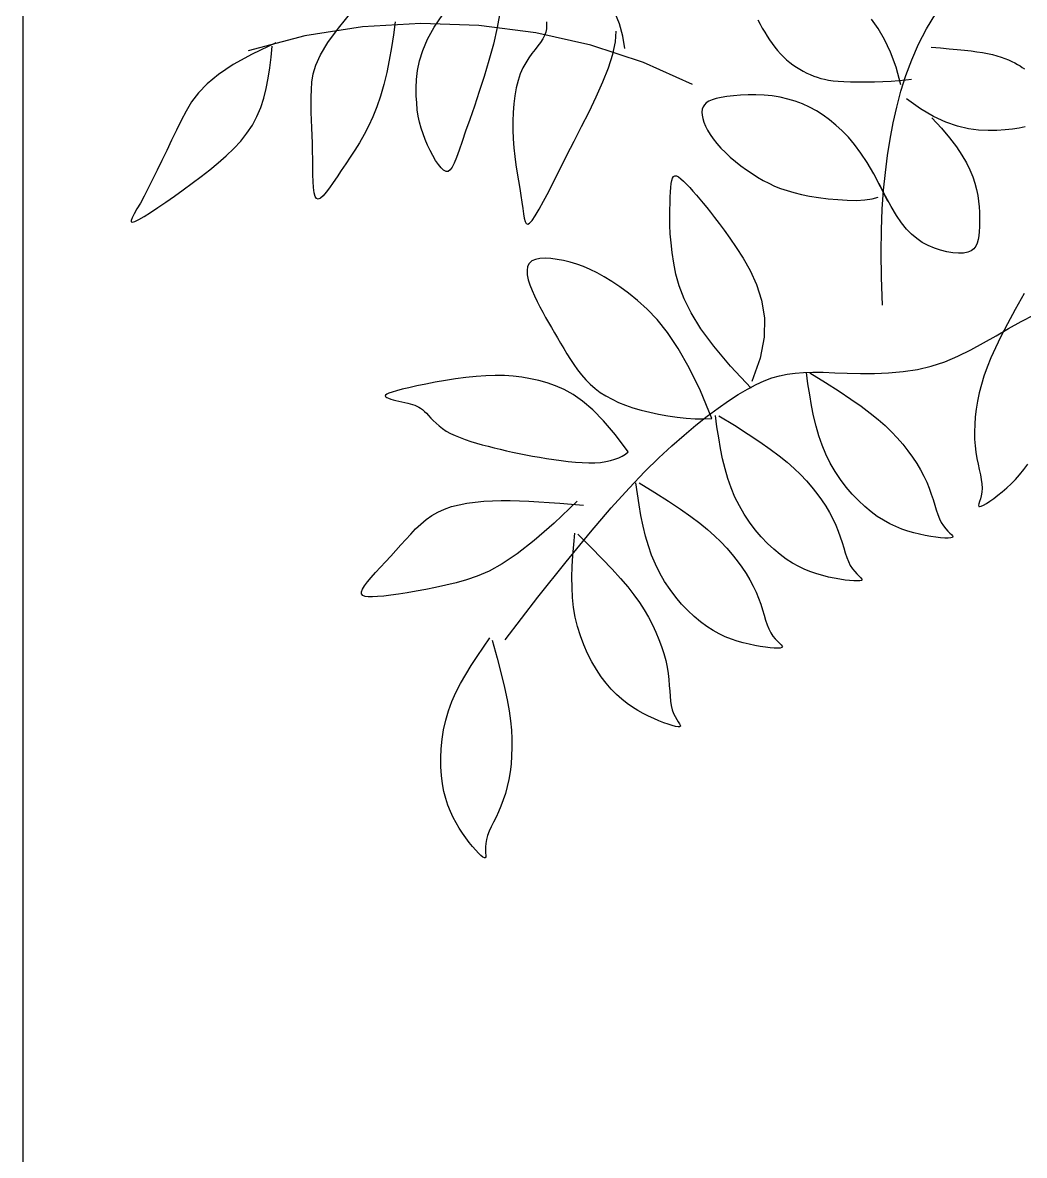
# Model space of a CAD drawing. Header units: millimetres. Extents: x -4017 to 59953, y -688 to 66564.
# Drawn here: x 20509 to 21799, y 23338 to 24797 of the extents above; entities that cross this region are included whole.
import ezdxf

# ---------------------------------------------------------------- set-up
doc = ezdxf.new("R2010")
doc.units = ezdxf.units.MM
doc.layers.add('www.cad-blocks.net', color=7, linetype='Continuous')

# ---------------------------------------------------------------- blocks, each defined once
blk = doc.blocks.new('A$C516926BB')
blk.add_line((22.968, 38.5194), (22.968, 0))
blk = doc.blocks.new('A$C386B76FF')
for p, q in [((0.267, 1.0694), (0.2852, 1.0916)), ((0.3904, 1.0706), (0.4017, 1.0871)), ((0.4756, 1.091), (0.4716, 1.07)), ((0.6291, 1.0747), (0.6232, 1.0896)), ((0.9624, 1.0688), (0.9538, 1.0807)), ((1.0246, 1.0685), (1.0366, 1.0883)), ((0.2982, 1.0712), (0.2238, 1.0595)), ((0.2536, 1.0508), (0.267, 1.0694)), ((0.3733, 1.0755), (0.2982, 1.0712)), ((0.34, 1.0773), (0.338, 1.0608)), ((0.4481, 1.0728), (0.3733, 1.0755)), ((0.3819, 1.0551), (0.3904, 1.0706)), ((0.5214, 1.0632), (0.4481, 1.0728)), ((0.4716, 1.07), (0.4667, 1.0488)), ((0.535, 1.0686), (0.5341, 1.0642)), ((0.5349, 1.0776), (0.5353, 1.0731)), ((0.5353, 1.0731), (0.535, 1.0686)), ((0.6241, 1.0516), (0.625, 1.0656)), ((0.6334, 1.0592), (0.6291, 1.0747)), ((0.8075, 1.0799), (0.8102, 1.0746)), ((0.8102, 1.0746), (0.8131, 1.0693)), ((0.8131, 1.0693), (0.8162, 1.0641)), ((0.9706, 1.0549), (0.9624, 1.0688)), ((1.0143, 1.0486), (1.0246, 1.0685)), ((0.2238, 1.0595), (0.1509, 1.0402)), ((0.338, 1.0608), (0.3355, 1.0443)), ((0.3758, 1.0407), (0.3819, 1.0551)), ((0.5924, 1.0472), (0.5214, 1.0632)), ((0.5275, 1.051), (0.5241, 1.0465)), ((0.5304, 1.0555), (0.5275, 1.051)), ((0.5325, 1.0598), (0.5304, 1.0555)), ((0.5341, 1.0642), (0.5325, 1.0598)), ((0.6207, 1.0357), (0.6241, 1.0516)), ((0.6361, 1.043), (0.6334, 1.0592)), ((0.8162, 1.0641), (0.8193, 1.0591)), ((0.8193, 1.0591), (0.8225, 1.0541)), ((0.8225, 1.0541), (0.8259, 1.0494)), ((0.9782, 1.0385), (0.9706, 1.0549)), ((0.1863, 1.0502), (0.156, 1.0357)), ((0.1804, 1.032), (0.1817, 1.0463)), ((0.2442, 1.0351), (0.2536, 1.0508)), ((0.3355, 1.0443), (0.3326, 1.028)), ((0.3717, 1.0272), (0.3758, 1.0407)), ((0.4667, 1.0488), (0.461, 1.0278)), ((0.5164, 1.0366), (0.5124, 1.031)), ((0.5204, 1.0417), (0.5164, 1.0366)), ((0.5241, 1.0465), (0.5204, 1.0417)), ((0.66, 1.025), (0.5924, 1.0472)), ((0.8259, 1.0494), (0.8293, 1.0448)), ((0.8293, 1.0448), (0.8328, 1.0404)), ((0.8328, 1.0404), (0.8365, 1.0363)), ((0.9853, 1.0191), (0.9782, 1.0385)), ((1.0055, 1.0286), (1.0143, 1.0486)), ((1.0304, 1.0448), (1.0427, 1.0438)), ((1.0427, 1.0438), (1.0539, 1.0428)), ((1.0539, 1.0428), (1.0641, 1.0419)), ((1.0641, 1.0419), (1.0734, 1.041)), ((1.0734, 1.041), (1.0819, 1.04)), ((1.0819, 1.04), (1.0896, 1.039)), ((1.0896, 1.039), (1.0967, 1.0379)), ((1.0967, 1.0379), (1.1033, 1.0366)), ((1.1033, 1.0366), (1.1095, 1.0352)), ((0.1317, 1.0223), (0.1127, 1.0097)), ((0.156, 1.0357), (0.1317, 1.0223)), ((0.1788, 1.0181), (0.1804, 1.032)), ((0.2346, 1.0103), (0.2382, 1.0218)), ((0.2382, 1.0218), (0.2442, 1.0351)), ((0.3326, 1.028), (0.3293, 1.012)), ((0.3691, 1.0147), (0.3717, 1.0272)), ((0.461, 1.0278), (0.4549, 1.0072)), ((0.5084, 1.0248), (0.5047, 1.018)), ((0.5124, 1.031), (0.5084, 1.0248)), ((0.6151, 1.0184), (0.6207, 1.0357)), ((0.7232, 0.9968), (0.66, 1.025)), ((0.8365, 1.0363), (0.8403, 1.0323)), ((0.8403, 1.0323), (0.8443, 1.0286)), ((0.8443, 1.0286), (0.8484, 1.0251)), ((0.8484, 1.0251), (0.8526, 1.0219)), ((0.8526, 1.0219), (0.857, 1.019)), ((0.998, 1.0084), (1.0055, 1.0286)), ((1.1095, 1.0352), (1.1153, 1.0336)), ((1.1153, 1.0336), (1.1207, 1.0319)), ((1.1207, 1.0319), (1.1256, 1.0301)), ((1.1256, 1.0301), (1.1302, 1.0283)), ((1.1302, 1.0283), (1.1345, 1.0264)), ((1.1345, 1.0264), (1.1383, 1.0245)), ((1.1383, 1.0245), (1.1419, 1.0226)), ((1.1419, 1.0226), (1.1451, 1.0207)), ((0.1127, 1.0097), (0.098, 0.9976)), ((0.1767, 1.0047), (0.1788, 1.0181)), ((0.2329, 0.9999), (0.2346, 1.0103)), ((0.3293, 1.012), (0.3255, 0.9966)), ((0.3678, 1.003), (0.3691, 1.0147)), ((0.4549, 1.0072), (0.4485, 0.9875)), ((0.5013, 1.0103), (0.4985, 1.0017)), ((0.5047, 1.018), (0.5013, 1.0103)), ((0.6078, 1.0001), (0.6151, 1.0184)), ((0.857, 1.019), (0.8614, 1.0163)), ((0.8614, 1.0163), (0.8659, 1.0138)), ((0.8659, 1.0138), (0.8704, 1.0115)), ((0.8704, 1.0115), (0.8749, 1.0095)), ((0.8749, 1.0095), (0.8793, 1.0076)), ((0.8793, 1.0076), (0.8838, 1.006)), ((0.9917, 0.9961), (0.9853, 1.0191)), ((0.9917, 0.9882), (0.998, 1.0084)), ((1.1451, 1.0207), (1.148, 1.0188)), ((1.148, 1.0188), (1.1507, 1.0169)), ((0.098, 0.9976), (0.0867, 0.9858)), ((0.1742, 0.9917), (0.1767, 1.0047)), ((0.2322, 0.9901), (0.2329, 0.9999)), ((0.3255, 0.9966), (0.3213, 0.9818)), ((0.3674, 0.9922), (0.3678, 1.003)), ((0.4985, 1.0017), (0.4961, 0.9923)), ((0.5992, 0.981), (0.6078, 1.0001)), ((0.8838, 1.006), (0.8884, 1.0046)), ((0.8884, 1.0046), (0.8932, 1.0034)), ((0.8932, 1.0034), (0.8984, 1.0024)), ((0.8984, 1.0024), (0.9043, 1.0015)), ((0.9043, 1.0015), (0.9108, 1.0009)), ((0.9108, 1.0009), (0.9182, 1.0004)), ((0.9182, 1.0004), (0.9267, 1.0001)), ((0.9267, 1.0001), (0.9363, 1)), ((0.9363, 1), (0.9467, 1)), ((0.9467, 1), (0.9576, 1.0002)), ((0.9576, 1.0002), (0.9685, 1.0006)), ((0.9685, 1.0006), (0.9791, 1.0011)), ((0.9791, 1.0011), (0.989, 1.0018)), ((0.989, 1.0018), (0.9979, 1.0026)), ((0.9979, 1.0026), (1.0053, 1.0036)), ((0.0867, 0.9858), (0.078, 0.9742)), ((0.167, 0.9672), (0.171, 0.9792)), ((0.171, 0.9792), (0.1742, 0.9917)), ((0.2319, 0.9706), (0.232, 0.9804)), ((0.232, 0.9804), (0.2322, 0.9901)), ((0.3213, 0.9818), (0.3166, 0.9679)), ((0.3674, 0.9822), (0.3674, 0.9922)), ((0.3679, 0.9729), (0.3674, 0.9822)), ((0.4485, 0.9875), (0.4423, 0.9689)), ((0.4943, 0.9823), (0.493, 0.9717)), ((0.4961, 0.9923), (0.4943, 0.9823)), ((0.5899, 0.9617), (0.5992, 0.981)), ((0.7538, 0.9787), (0.7485, 0.9771)), ((0.7601, 0.9801), (0.7538, 0.9787)), ((0.7675, 0.9813), (0.7601, 0.9801)), ((0.7759, 0.9823), (0.7675, 0.9813)), ((0.785, 0.983), (0.7759, 0.9823)), ((0.7948, 0.9834), (0.785, 0.983)), ((0.8049, 0.9834), (0.7948, 0.9834)), ((0.8153, 0.9829), (0.8049, 0.9834)), ((0.8257, 0.9819), (0.8153, 0.9829)), ((0.8359, 0.9802), (0.8257, 0.9819)), ((0.8459, 0.978), (0.8359, 0.9802)), ((0.8555, 0.9751), (0.8459, 0.978)), ((0.9864, 0.9677), (0.9917, 0.9882)), ((1.0167, 0.9653), (0.9989, 0.9782)), ((0.078, 0.9742), (0.071, 0.9624)), ((0.1621, 0.9556), (0.167, 0.9672)), ((0.2321, 0.9608), (0.2319, 0.9706)), ((0.3166, 0.9679), (0.3115, 0.9551)), ((0.3687, 0.9642), (0.3679, 0.9729)), ((0.37, 0.956), (0.3687, 0.9642)), ((0.4423, 0.9689), (0.4363, 0.9518)), ((0.493, 0.9717), (0.4921, 0.9608)), ((0.7358, 0.9648), (0.7354, 0.9612)), ((0.7368, 0.9679), (0.7358, 0.9648)), ((0.7385, 0.9707), (0.7368, 0.9679)), ((0.7409, 0.9731), (0.7385, 0.9707)), ((0.7443, 0.9752), (0.7409, 0.9731)), ((0.7485, 0.9771), (0.7443, 0.9752)), ((0.8649, 0.9716), (0.8555, 0.9751)), ((0.874, 0.9674), (0.8649, 0.9716)), ((0.8828, 0.9626), (0.874, 0.9674)), ((0.9818, 0.9471), (0.9864, 0.9677)), ((1.0336, 0.9554), (1.0167, 0.9653)), ((0.0647, 0.9503), (0.0585, 0.9378)), ((0.071, 0.9624), (0.0647, 0.9503)), ((0.1562, 0.9445), (0.1621, 0.9556)), ((0.2324, 0.951), (0.2321, 0.9608)), ((0.2328, 0.941), (0.2324, 0.951)), ((0.3115, 0.9551), (0.306, 0.9431)), ((0.3717, 0.9482), (0.37, 0.956)), ((0.4363, 0.9518), (0.4309, 0.9364)), ((0.4921, 0.9608), (0.4917, 0.9495)), ((0.4917, 0.9495), (0.4917, 0.9381)), ((0.5802, 0.9425), (0.5899, 0.9617)), ((0.7354, 0.9612), (0.7357, 0.9572)), ((0.7357, 0.9572), (0.7365, 0.9528)), ((0.7365, 0.9528), (0.7379, 0.948)), ((0.8914, 0.9571), (0.8828, 0.9626)), ((0.8998, 0.951), (0.8914, 0.9571)), ((0.908, 0.9443), (0.8998, 0.951)), ((1.0315, 0.9539), (1.0439, 0.9403)), ((1.0495, 0.948), (1.0336, 0.9554)), ((0.0585, 0.9378), (0.0522, 0.9248)), ((0.1492, 0.9339), (0.1562, 0.9445)), ((0.2332, 0.931), (0.2328, 0.941)), ((0.306, 0.9431), (0.3003, 0.9321)), ((0.3737, 0.9406), (0.3717, 0.9482)), ((0.3761, 0.9333), (0.3737, 0.9406)), ((0.4309, 0.9364), (0.4264, 0.9232)), ((0.4917, 0.9381), (0.4922, 0.9266)), ((0.5706, 0.9237), (0.5802, 0.9425)), ((0.7379, 0.948), (0.74, 0.943)), ((0.74, 0.943), (0.7426, 0.9377)), ((0.7426, 0.9377), (0.7459, 0.9321)), ((0.916, 0.9369), (0.908, 0.9443)), ((0.9239, 0.9287), (0.916, 0.9369)), ((0.9779, 0.9262), (0.9818, 0.9471)), ((1.0439, 0.9403), (1.0544, 0.9279)), ((1.0645, 0.9429), (1.0495, 0.948)), ((1.0786, 0.9397), (1.0645, 0.9429)), ((1.0917, 0.9379), (1.0786, 0.9397)), ((1.104, 0.9373), (1.0917, 0.9379)), ((1.1153, 0.9375), (1.104, 0.9373)), ((1.1257, 0.9382), (1.1153, 0.9375)), ((1.1352, 0.9392), (1.1257, 0.9382)), ((1.1438, 0.9406), (1.1352, 0.9392)), ((1.1515, 0.9423), (1.1438, 0.9406)), ((0.0522, 0.9248), (0.0459, 0.9118)), ((0.1323, 0.9141), (0.1412, 0.9238)), ((0.1412, 0.9238), (0.1492, 0.9339)), ((0.2336, 0.9209), (0.2332, 0.931)), ((0.2339, 0.9106), (0.2336, 0.9209)), ((0.2944, 0.9217), (0.2884, 0.9121)), ((0.3003, 0.9321), (0.2944, 0.9217)), ((0.3788, 0.926), (0.3761, 0.9333)), ((0.3819, 0.9187), (0.3788, 0.926)), ((0.4264, 0.9232), (0.4225, 0.912)), ((0.4922, 0.9266), (0.4931, 0.9153)), ((0.5615, 0.9057), (0.5706, 0.9237)), ((0.7459, 0.9321), (0.7498, 0.9265)), ((0.7498, 0.9265), (0.7544, 0.9207)), ((0.7544, 0.9207), (0.7597, 0.9148)), ((0.9318, 0.9192), (0.9239, 0.9287)), ((0.9745, 0.9051), (0.9779, 0.9262)), ((1.0544, 0.9279), (1.0631, 0.9164)), ((0.0459, 0.9118), (0.0398, 0.8989)), ((0.1227, 0.9047), (0.1323, 0.9141)), ((0.2341, 0.9003), (0.2339, 0.9106)), ((0.2884, 0.9121), (0.2824, 0.9029)), ((0.3852, 0.9117), (0.3819, 0.9187)), ((0.3887, 0.905), (0.3852, 0.9117)), ((0.4225, 0.912), (0.4192, 0.9028)), ((0.4931, 0.9153), (0.4943, 0.9041)), ((0.553, 0.8888), (0.5615, 0.9057)), ((0.7597, 0.9148), (0.7655, 0.909)), ((0.7655, 0.909), (0.7718, 0.9032)), ((0.9398, 0.9084), (0.9318, 0.9192)), ((0.948, 0.896), (0.9398, 0.9084)), ((0.9717, 0.8833), (0.9745, 0.9051)), ((1.0631, 0.9164), (1.0702, 0.9058)), ((1.0702, 0.9058), (1.076, 0.8959)), ((0.0398, 0.8989), (0.0337, 0.8863)), ((0.1015, 0.8867), (0.1123, 0.8956)), ((0.1123, 0.8956), (0.1227, 0.9047)), ((0.2342, 0.8902), (0.2341, 0.9003)), ((0.2765, 0.8943), (0.2708, 0.8859)), ((0.2824, 0.9029), (0.2765, 0.8943)), ((0.3923, 0.8989), (0.3887, 0.905)), ((0.3958, 0.8936), (0.3923, 0.8989)), ((0.3993, 0.8894), (0.3958, 0.8936)), ((0.4163, 0.8955), (0.4136, 0.8901)), ((0.4192, 0.9028), (0.4163, 0.8955)), ((0.4943, 0.9041), (0.4957, 0.8932)), ((0.4957, 0.8932), (0.4973, 0.8826)), ((0.7718, 0.9032), (0.7785, 0.8976)), ((0.7785, 0.8976), (0.7855, 0.8921)), ((0.7855, 0.8921), (0.7926, 0.8869)), ((0.9566, 0.8816), (0.948, 0.896)), ((1.076, 0.8959), (1.0806, 0.8866)), ((0.0337, 0.8863), (0.0278, 0.8743)), ((0.0789, 0.8695), (0.0903, 0.878)), ((0.0903, 0.878), (0.1015, 0.8867)), ((0.2343, 0.8805), (0.2342, 0.8902)), ((0.2346, 0.8716), (0.2343, 0.8805)), ((0.2654, 0.8779), (0.2603, 0.8704)), ((0.2708, 0.8859), (0.2654, 0.8779)), ((0.4026, 0.8864), (0.3993, 0.8894)), ((0.4057, 0.8848), (0.4026, 0.8864)), ((0.4085, 0.8848), (0.4057, 0.8848)), ((0.4111, 0.8866), (0.4085, 0.8848)), ((0.4136, 0.8901), (0.4111, 0.8866)), ((0.4973, 0.8826), (0.4989, 0.8724)), ((0.5451, 0.8732), (0.553, 0.8888)), ((0.6965, 0.8731), (0.6975, 0.8761)), ((0.6975, 0.8761), (0.6988, 0.8781)), ((0.6988, 0.8781), (0.7005, 0.879)), ((0.7005, 0.879), (0.7026, 0.8788)), ((0.7026, 0.8788), (0.7052, 0.8776)), ((0.7052, 0.8776), (0.7083, 0.8753)), ((0.7926, 0.8869), (0.7999, 0.8819)), ((0.7999, 0.8819), (0.8071, 0.8773)), ((0.8071, 0.8773), (0.8143, 0.8732)), ((0.9655, 0.865), (0.9566, 0.8816)), ((0.9693, 0.8604), (0.9717, 0.8833)), ((1.0806, 0.8866), (1.0841, 0.8779)), ((1.0841, 0.8779), (1.0869, 0.8695)), ((0.0222, 0.8631), (0.0169, 0.853)), ((0.0278, 0.8743), (0.0222, 0.8631)), ((0.0673, 0.861), (0.0789, 0.8695)), ((0.2351, 0.8638), (0.2346, 0.8716)), ((0.236, 0.8573), (0.2351, 0.8638)), ((0.2556, 0.8636), (0.2513, 0.8578)), ((0.2603, 0.8704), (0.2556, 0.8636)), ((0.4989, 0.8724), (0.5006, 0.8627)), ((0.5006, 0.8627), (0.5021, 0.8535)), ((0.5379, 0.859), (0.5451, 0.8732)), ((0.6949, 0.8582), (0.6953, 0.8641)), ((0.6953, 0.8641), (0.6958, 0.8691)), ((0.6958, 0.8691), (0.6965, 0.8731)), ((0.7083, 0.8753), (0.7117, 0.8722)), ((0.7117, 0.8722), (0.7155, 0.8684)), ((0.7155, 0.8684), (0.7196, 0.864)), ((0.7196, 0.864), (0.7238, 0.8592)), ((0.8143, 0.8732), (0.8216, 0.8694)), ((0.8216, 0.8694), (0.829, 0.8659)), ((0.829, 0.8659), (0.8367, 0.8628)), ((0.8367, 0.8628), (0.845, 0.86)), ((0.9717, 0.8529), (0.9638, 0.8686)), ((0.9749, 0.8461), (0.9655, 0.865)), ((1.0869, 0.8695), (1.089, 0.8615)), ((1.089, 0.8615), (1.0906, 0.8538)), ((0.0169, 0.853), (0.012, 0.844)), ((0.0449, 0.8451), (0.0559, 0.8529)), ((0.0559, 0.8529), (0.0673, 0.861)), ((0.2372, 0.8525), (0.236, 0.8573)), ((0.2389, 0.8496), (0.2372, 0.8525)), ((0.2412, 0.8489), (0.2389, 0.8496)), ((0.2441, 0.8502), (0.2412, 0.8489)), ((0.2475, 0.8533), (0.2441, 0.8502)), ((0.2513, 0.8578), (0.2475, 0.8533)), ((0.5021, 0.8535), (0.5034, 0.8449)), ((0.5314, 0.8465), (0.5379, 0.859)), ((0.6942, 0.8437), (0.6945, 0.8514)), ((0.6945, 0.8514), (0.6949, 0.8582)), ((0.7238, 0.8592), (0.7282, 0.8541)), ((0.7282, 0.8541), (0.7326, 0.8489)), ((0.7326, 0.8489), (0.737, 0.8436)), ((0.845, 0.86), (0.8538, 0.8574)), ((0.8538, 0.8574), (0.8635, 0.8551)), ((0.8635, 0.8551), (0.874, 0.853)), ((0.874, 0.853), (0.8856, 0.8511)), ((0.8856, 0.8511), (0.8978, 0.8495)), ((0.8978, 0.8495), (0.9102, 0.8483)), ((0.9102, 0.8483), (0.9225, 0.8475)), ((0.9225, 0.8475), (0.9343, 0.8474)), ((0.9343, 0.8474), (0.9451, 0.8479)), ((0.9451, 0.8479), (0.9546, 0.8492)), ((0.9546, 0.8492), (0.9623, 0.8514)), ((0.9676, 0.8359), (0.9693, 0.8604)), ((0.979, 0.8395), (0.9717, 0.8529)), ((1.0906, 0.8538), (1.0917, 0.8463)), ((0.0076, 0.8364), (0.0041, 0.8301)), ((0.012, 0.844), (0.0076, 0.8364)), ((0.025, 0.8319), (0.0345, 0.8381)), ((0.0345, 0.8381), (0.0449, 0.8451)), ((0.5034, 0.8449), (0.5045, 0.8371)), ((0.5045, 0.8371), (0.5055, 0.8302)), ((0.5207, 0.8275), (0.5257, 0.836)), ((0.5257, 0.836), (0.5314, 0.8465)), ((0.6939, 0.8257), (0.694, 0.8351)), ((0.694, 0.8351), (0.6942, 0.8437)), ((0.737, 0.8436), (0.7416, 0.8381)), ((0.7416, 0.8381), (0.7465, 0.8321)), ((0.7465, 0.8321), (0.7517, 0.8254)), ((0.9666, 0.8093), (0.9676, 0.8359)), ((0.9859, 0.8281), (0.979, 0.8395)), ((1.0917, 0.8463), (1.0924, 0.8391)), ((1.0924, 0.8391), (1.0928, 0.8322)), ((1.0928, 0.8322), (1.0929, 0.8256)), ((0.0001, 0.8216), (0, 0.8196)), ((0, 0.8196), (0.0015, 0.8191)), ((0.0015, 0.8251), (0.0001, 0.8216)), ((0.0041, 0.8301), (0.0015, 0.8251)), ((0.0015, 0.8191), (0.0048, 0.8201)), ((0.0048, 0.8201), (0.0099, 0.8227)), ((0.0099, 0.8227), (0.0168, 0.8267)), ((0.0168, 0.8267), (0.025, 0.8319)), ((0.5055, 0.8302), (0.5065, 0.8245)), ((0.5065, 0.8245), (0.5076, 0.8201)), ((0.5076, 0.8201), (0.509, 0.8174)), ((0.509, 0.8174), (0.5109, 0.8166)), ((0.5109, 0.8166), (0.5134, 0.8179)), ((0.5134, 0.8179), (0.5166, 0.8215)), ((0.5166, 0.8215), (0.5207, 0.8275)), ((0.6941, 0.8154), (0.6939, 0.8257)), ((0.7517, 0.8254), (0.7575, 0.8177)), ((0.7575, 0.8177), (0.764, 0.8089)), ((0.9925, 0.8184), (0.9859, 0.8281)), ((0.9989, 0.8104), (0.9925, 0.8184)), ((1.0929, 0.8192), (1.0927, 0.8132)), ((1.0929, 0.8256), (1.0929, 0.8192)), ((0.6946, 0.8044), (0.6941, 0.8154)), ((0.6955, 0.7926), (0.6946, 0.8044)), ((0.764, 0.8089), (0.7712, 0.7986)), ((0.9663, 0.7802), (0.9666, 0.8093)), ((1.0054, 0.8037), (0.9989, 0.8104)), ((1.0121, 0.7981), (1.0054, 0.8037)), ((1.0924, 0.8074), (1.092, 0.8019)), ((1.0927, 0.8132), (1.0924, 0.8074)), ((0.697, 0.78), (0.6955, 0.7926)), ((0.7712, 0.7986), (0.7794, 0.7866)), ((1.0192, 0.7933), (1.0121, 0.7981)), ((1.0268, 0.7892), (1.0192, 0.7933)), ((1.0347, 0.7858), (1.0268, 0.7892)), ((1.0881, 0.7884), (1.0856, 0.7851)), ((1.09, 0.7924), (1.0881, 0.7884)), ((1.0912, 0.7969), (1.09, 0.7924)), ((1.092, 0.8019), (1.0912, 0.7969)), ((0.699, 0.7666), (0.697, 0.78)), ((0.7794, 0.7866), (0.7884, 0.7727)), ((0.9668, 0.7481), (0.9663, 0.7802)), ((1.0428, 0.7831), (1.0347, 0.7858)), ((1.0508, 0.781), (1.0428, 0.7831)), ((1.0585, 0.7797), (1.0508, 0.781)), ((1.0657, 0.7792), (1.0585, 0.7797)), ((1.0722, 0.7795), (1.0657, 0.7792)), ((1.0777, 0.7805), (1.0722, 0.7795)), ((1.0821, 0.7824), (1.0777, 0.7805)), ((1.0856, 0.7851), (1.0821, 0.7824)), ((0.5107, 0.7622), (0.51, 0.7572)), ((0.5128, 0.7662), (0.5107, 0.7622)), ((0.5162, 0.7693), (0.5128, 0.7662)), ((0.5209, 0.7713), (0.5162, 0.7693)), ((0.5267, 0.7725), (0.5209, 0.7713)), ((0.5334, 0.7728), (0.5267, 0.7725)), ((0.5409, 0.7724), (0.5334, 0.7728)), ((0.5488, 0.7714), (0.5409, 0.7724)), ((0.5571, 0.7697), (0.5488, 0.7714)), ((0.5656, 0.7676), (0.5571, 0.7697)), ((0.574, 0.7651), (0.5656, 0.7676)), ((0.5826, 0.762), (0.574, 0.7651)), ((0.5913, 0.7584), (0.5826, 0.762)), ((0.7019, 0.7525), (0.699, 0.7666)), ((0.7884, 0.7727), (0.7975, 0.7569)), ((0.51, 0.7572), (0.5104, 0.7515)), ((0.5104, 0.7515), (0.5117, 0.7451)), ((0.5117, 0.7451), (0.5138, 0.7384)), ((0.6002, 0.7541), (0.5913, 0.7584)), ((0.6095, 0.7489), (0.6002, 0.7541)), ((0.6193, 0.7429), (0.6095, 0.7489)), ((0.7061, 0.7373), (0.7019, 0.7525)), ((0.7975, 0.7569), (0.8058, 0.7389)), ((0.9681, 0.7125), (0.9668, 0.7481)), ((0.5138, 0.7384), (0.5166, 0.7313)), ((0.5166, 0.7313), (0.5197, 0.7242)), ((0.6296, 0.7359), (0.6193, 0.7429)), ((0.6406, 0.7278), (0.6296, 0.7359)), ((0.7123, 0.7207), (0.7061, 0.7373)), ((0.8058, 0.7389), (0.8121, 0.7187)), ((0.5197, 0.7242), (0.5231, 0.7171)), ((0.5231, 0.7171), (0.5266, 0.7101)), ((0.6523, 0.7185), (0.6406, 0.7278)), ((0.6646, 0.7073), (0.6523, 0.7185)), ((0.7214, 0.7024), (0.7123, 0.7207)), ((0.8121, 0.7187), (0.8157, 0.6962)), ((1.1504, 0.7275), (1.1388, 0.7067)), ((0.5266, 0.7101), (0.5302, 0.7033)), ((0.5302, 0.7033), (0.5339, 0.6966)), ((0.6775, 0.6937), (0.6646, 0.7073)), ((0.7339, 0.682), (0.7214, 0.7024)), ((1.1388, 0.7067), (1.1288, 0.6884)), ((0.5339, 0.6966), (0.5376, 0.69)), ((0.5376, 0.69), (0.5415, 0.6834)), ((0.691, 0.677), (0.6775, 0.6937)), ((0.8157, 0.6962), (0.8154, 0.6713)), ((1.1288, 0.6884), (1.1204, 0.6721)), ((1.1303, 0.6823), (1.1467, 0.6913)), ((1.1467, 0.6913), (1.1634, 0.6998)), ((0.5415, 0.6834), (0.5453, 0.6768)), ((0.5453, 0.6768), (0.5493, 0.6701)), ((0.7048, 0.6565), (0.691, 0.677)), ((0.7505, 0.6593), (0.7339, 0.682)), ((1.0979, 0.6637), (1.1141, 0.673)), ((1.1204, 0.6721), (1.1134, 0.6575)), ((1.1141, 0.673), (1.1303, 0.6823)), ((0.5493, 0.6701), (0.5533, 0.6633)), ((0.5533, 0.6633), (0.5574, 0.6565)), ((0.7719, 0.6338), (0.7505, 0.6593)), ((0.8154, 0.6713), (0.8104, 0.6439)), ((1.0817, 0.6548), (1.0979, 0.6637)), ((1.1134, 0.6575), (1.1075, 0.6443)), ((0.5574, 0.6565), (0.5615, 0.6495)), ((0.5615, 0.6495), (0.5659, 0.6425)), ((0.5659, 0.6425), (0.5704, 0.6357)), ((0.719, 0.6317), (0.7048, 0.6565)), ((0.8104, 0.6439), (0.7996, 0.614)), ((1.0482, 0.6395), (1.0651, 0.6466)), ((1.0651, 0.6466), (1.0817, 0.6548)), ((1.1075, 0.6443), (1.1026, 0.6323)), ((0.5704, 0.6357), (0.5752, 0.629)), ((0.5752, 0.629), (0.5802, 0.6224)), ((0.7334, 0.6018), (0.719, 0.6317)), ((0.7989, 0.6054), (0.7719, 0.6338)), ((0.9944, 0.6267), (1.0128, 0.6295)), ((1.0128, 0.6295), (1.0308, 0.6337)), ((1.0308, 0.6337), (1.0482, 0.6395)), ((1.1026, 0.6323), (1.0986, 0.6209)), ((0.3919, 0.6131), (0.3796, 0.6107)), ((0.4048, 0.6154), (0.3919, 0.6131)), ((0.418, 0.6174), (0.4048, 0.6154)), ((0.4313, 0.6191), (0.418, 0.6174)), ((0.4443, 0.6205), (0.4313, 0.6191)), ((0.4569, 0.6213), (0.4443, 0.6205)), ((0.469, 0.6217), (0.4569, 0.6213)), ((0.4808, 0.6215), (0.469, 0.6217)), ((0.4922, 0.6207), (0.4808, 0.6215)), ((0.5033, 0.6194), (0.4922, 0.6207)), ((0.5143, 0.6176), (0.5033, 0.6194)), ((0.5252, 0.6152), (0.5143, 0.6176)), ((0.536, 0.6121), (0.5252, 0.6152)), ((0.5802, 0.6224), (0.5856, 0.6162)), ((0.5856, 0.6162), (0.5915, 0.6104)), ((0.8051, 0.6099), (0.8155, 0.6147)), ((0.8155, 0.6147), (0.8254, 0.6185)), ((0.8254, 0.6185), (0.8351, 0.6214)), ((0.8351, 0.6214), (0.845, 0.6235)), ((0.845, 0.6235), (0.8553, 0.6249)), ((0.8553, 0.6249), (0.8663, 0.6257)), ((0.8663, 0.6257), (0.8783, 0.626)), ((0.8719, 0.6109), (0.8699, 0.6254)), ((0.8742, 0.6251), (0.8944, 0.6126)), ((0.8783, 0.626), (0.8916, 0.6258)), ((0.8916, 0.6258), (0.9064, 0.6253)), ((0.9064, 0.6253), (0.9225, 0.6247)), ((0.9225, 0.6247), (0.9396, 0.6243)), ((0.9396, 0.6243), (0.9575, 0.6244)), ((0.9575, 0.6244), (0.9758, 0.625)), ((0.9758, 0.625), (0.9944, 0.6267)), ((1.0986, 0.6209), (1.0953, 0.61)), ((0.3322, 0.5988), (0.3295, 0.5975)), ((0.3363, 0.6003), (0.3322, 0.5988)), ((0.3419, 0.602), (0.3363, 0.6003)), ((0.3491, 0.6039), (0.3419, 0.602)), ((0.3579, 0.606), (0.3491, 0.6039)), ((0.3682, 0.6084), (0.3579, 0.606)), ((0.3796, 0.6107), (0.3682, 0.6084)), ((0.5469, 0.6084), (0.536, 0.6121)), ((0.558, 0.6036), (0.5469, 0.6084)), ((0.5695, 0.5971), (0.558, 0.6036)), ((0.5915, 0.6104), (0.5977, 0.605)), ((0.5977, 0.605), (0.6044, 0.5999)), ((0.6044, 0.5999), (0.6117, 0.5953)), ((0.748, 0.5663), (0.7334, 0.6018)), ((0.7821, 0.5971), (0.794, 0.604)), ((0.794, 0.604), (0.8051, 0.6099)), ((0.8741, 0.5967), (0.8719, 0.6109)), ((0.8944, 0.6126), (0.912, 0.6014)), ((0.912, 0.6014), (0.9273, 0.5912)), ((1.0926, 0.5993), (1.0904, 0.5888)), ((1.0953, 0.61), (1.0926, 0.5993)), ((0.3279, 0.5963), (0.3275, 0.5952)), ((0.3275, 0.5952), (0.328, 0.5942)), ((0.3295, 0.5975), (0.3279, 0.5963)), ((0.328, 0.5942), (0.3295, 0.5933)), ((0.3295, 0.5933), (0.3316, 0.5923)), ((0.3316, 0.5923), (0.3344, 0.5913)), ((0.3344, 0.5913), (0.3376, 0.5904)), ((0.3376, 0.5904), (0.3412, 0.5895)), ((0.3412, 0.5895), (0.345, 0.5886)), ((0.345, 0.5886), (0.3489, 0.5877)), ((0.3489, 0.5877), (0.3527, 0.5868)), ((0.3527, 0.5868), (0.3563, 0.586)), ((0.3563, 0.586), (0.3596, 0.5851)), ((0.3596, 0.5851), (0.3626, 0.5843)), ((0.3626, 0.5843), (0.3654, 0.5834)), ((0.5816, 0.5886), (0.5695, 0.5971)), ((0.5946, 0.5774), (0.5816, 0.5886)), ((0.6117, 0.5953), (0.6195, 0.5911)), ((0.6195, 0.5911), (0.6279, 0.5871)), ((0.6279, 0.5871), (0.6369, 0.5835)), ((0.7562, 0.5797), (0.7695, 0.589)), ((0.7695, 0.589), (0.7821, 0.5971)), ((0.8765, 0.5829), (0.8741, 0.5967)), ((0.9273, 0.5912), (0.9406, 0.582)), ((1.0904, 0.5888), (1.0887, 0.5784)), ((0.3654, 0.5834), (0.368, 0.5823)), ((0.368, 0.5823), (0.3705, 0.581)), ((0.3705, 0.581), (0.3729, 0.5795)), ((0.3729, 0.5795), (0.3753, 0.5777)), ((0.3753, 0.5777), (0.3778, 0.5755)), ((0.3778, 0.5755), (0.3804, 0.573)), ((0.3804, 0.573), (0.3831, 0.5701)), ((0.3831, 0.5701), (0.386, 0.5669)), ((0.6086, 0.5632), (0.5946, 0.5774)), ((0.6369, 0.5835), (0.6465, 0.5802)), ((0.6465, 0.5802), (0.6569, 0.5772)), ((0.6569, 0.5772), (0.668, 0.5744)), ((0.668, 0.5744), (0.6795, 0.5719)), ((0.6795, 0.5719), (0.6914, 0.5698)), ((0.6914, 0.5698), (0.7034, 0.568)), ((0.7276, 0.5577), (0.7422, 0.5693)), ((0.7422, 0.5693), (0.7562, 0.5797)), ((0.7547, 0.5557), (0.7527, 0.5703)), ((0.757, 0.5699), (0.7772, 0.5575)), ((0.8792, 0.5696), (0.8765, 0.5829)), ((0.8823, 0.5566), (0.8792, 0.5696)), ((0.9406, 0.582), (0.9521, 0.5733)), ((0.9521, 0.5733), (0.9622, 0.5651)), ((1.0887, 0.5784), (1.0874, 0.5683)), ((0.386, 0.5669), (0.3892, 0.5636)), ((0.3892, 0.5636), (0.3928, 0.5601)), ((0.3928, 0.5601), (0.3967, 0.5567)), ((0.3967, 0.5567), (0.4011, 0.5533)), ((0.6238, 0.5453), (0.6086, 0.5632)), ((0.7034, 0.568), (0.7152, 0.5668)), ((0.7123, 0.545), (0.7276, 0.5577)), ((0.7152, 0.5668), (0.7268, 0.566)), ((0.7268, 0.566), (0.7378, 0.5659)), ((0.7378, 0.5659), (0.748, 0.5663)), ((0.7569, 0.5415), (0.7547, 0.5557)), ((0.7772, 0.5575), (0.7948, 0.5462)), ((0.886, 0.5441), (0.8823, 0.5566)), ((0.9622, 0.5651), (0.9712, 0.5571)), ((0.9712, 0.5571), (0.9794, 0.5492)), ((1.0867, 0.5585), (1.0864, 0.5489)), ((1.0874, 0.5683), (1.0867, 0.5585)), ((0.4011, 0.5533), (0.406, 0.5501)), ((0.406, 0.5501), (0.4114, 0.5471)), ((0.4114, 0.5471), (0.4173, 0.5443)), ((0.4173, 0.5443), (0.4237, 0.5416)), ((0.4237, 0.5416), (0.4304, 0.5391)), ((0.6405, 0.5234), (0.6238, 0.5453)), ((0.6964, 0.531), (0.7123, 0.545)), ((0.7593, 0.5278), (0.7569, 0.5415)), ((0.7948, 0.5462), (0.8101, 0.5361)), ((0.8902, 0.5319), (0.886, 0.5441)), ((0.9794, 0.5492), (0.987, 0.5412)), ((0.987, 0.5412), (0.9941, 0.5331)), ((1.0864, 0.5489), (1.0866, 0.5398)), ((0.4304, 0.5391), (0.4375, 0.5368)), ((0.4375, 0.5368), (0.4448, 0.5346)), ((0.4448, 0.5346), (0.4523, 0.5325)), ((0.4523, 0.5325), (0.4599, 0.5305)), ((0.4599, 0.5305), (0.4677, 0.5285)), ((0.4677, 0.5285), (0.4755, 0.5266)), ((0.4755, 0.5266), (0.4834, 0.5248)), ((0.6797, 0.5156), (0.6964, 0.531)), ((0.762, 0.5144), (0.7593, 0.5278)), ((0.8101, 0.5361), (0.8234, 0.5268)), ((0.8234, 0.5268), (0.8349, 0.5181)), ((0.8951, 0.5202), (0.8902, 0.5319)), ((0.9941, 0.5331), (1.0006, 0.5248)), ((1.0866, 0.5398), (1.0872, 0.5311)), ((1.0872, 0.5311), (1.0883, 0.5228)), ((0.4834, 0.5248), (0.4915, 0.523)), ((0.4915, 0.523), (0.4998, 0.5212)), ((0.4998, 0.5212), (0.5083, 0.5195)), ((0.5083, 0.5195), (0.5169, 0.5179)), ((0.5169, 0.5179), (0.5259, 0.5163)), ((0.5259, 0.5163), (0.5351, 0.5148)), ((0.5351, 0.5148), (0.5444, 0.5133)), ((0.5444, 0.5133), (0.5538, 0.512)), ((0.5538, 0.512), (0.5631, 0.5109)), ((0.5631, 0.5109), (0.5723, 0.51)), ((0.6114, 0.5107), (0.6175, 0.512)), ((0.6175, 0.512), (0.6231, 0.5137)), ((0.6231, 0.5137), (0.6282, 0.5157)), ((0.6282, 0.5157), (0.6327, 0.5179)), ((0.6327, 0.5179), (0.6368, 0.5205)), ((0.6368, 0.5205), (0.6405, 0.5234)), ((0.6617, 0.4978), (0.6797, 0.5156)), ((0.7651, 0.5015), (0.762, 0.5144)), ((0.8349, 0.5181), (0.845, 0.5099)), ((0.9007, 0.5089), (0.8951, 0.5202)), ((1.0006, 0.5248), (1.0066, 0.5166)), ((1.0066, 0.5166), (1.012, 0.5083)), ((1.0883, 0.5228), (1.0896, 0.5149)), ((1.0896, 0.5149), (1.0911, 0.5075)), ((0.5723, 0.51), (0.5811, 0.5094)), ((0.5811, 0.5094), (0.5896, 0.5092)), ((0.5896, 0.5092), (0.5975, 0.5093)), ((0.5975, 0.5093), (0.6048, 0.5098)), ((0.6048, 0.5098), (0.6114, 0.5107)), ((0.6415, 0.4767), (0.6617, 0.4978)), ((0.7688, 0.4889), (0.7651, 0.5015)), ((0.845, 0.5099), (0.854, 0.502)), ((0.854, 0.502), (0.8622, 0.4941)), ((0.907, 0.498), (0.9007, 0.5089)), ((0.9139, 0.4877), (0.907, 0.498)), ((1.012, 0.5083), (1.0169, 0.5002)), ((1.0169, 0.5002), (1.0212, 0.4921)), ((1.0911, 0.5075), (1.0926, 0.5005)), ((1.0926, 0.5005), (1.094, 0.4939)), ((1.1445, 0.4939), (1.1498, 0.5004)), ((1.1498, 0.5004), (1.1549, 0.5075)), ((0.6522, 0.469), (0.6502, 0.4836)), ((0.6545, 0.4832), (0.6747, 0.4708)), ((0.773, 0.4768), (0.7688, 0.4889)), ((0.8622, 0.4941), (0.8698, 0.486)), ((0.8698, 0.486), (0.8769, 0.4779)), ((0.9212, 0.478), (0.9139, 0.4877)), ((1.0212, 0.4921), (1.0249, 0.4841)), ((1.0249, 0.4841), (1.028, 0.4764)), ((1.094, 0.4939), (1.0951, 0.4877)), ((1.0951, 0.4877), (1.0959, 0.4819)), ((1.0959, 0.4819), (1.0962, 0.4764)), ((1.1279, 0.4769), (1.1335, 0.4822)), ((1.1335, 0.4822), (1.1391, 0.4878)), ((1.1391, 0.4878), (1.1445, 0.4939)), ((0.6184, 0.451), (0.6415, 0.4767)), ((0.6544, 0.4549), (0.6522, 0.469)), ((0.6747, 0.4708), (0.6923, 0.4596)), ((0.7779, 0.465), (0.773, 0.4768)), ((0.8769, 0.4779), (0.8834, 0.4697)), ((0.8834, 0.4697), (0.8894, 0.4614)), ((0.9289, 0.4689), (0.9212, 0.478)), ((0.9369, 0.4605), (0.9289, 0.4689)), ((1.028, 0.4764), (1.0307, 0.4689)), ((1.0307, 0.4689), (1.033, 0.4617)), ((1.0958, 0.4714), (1.095, 0.4668)), ((1.0962, 0.4764), (1.0958, 0.4714)), ((1.1113, 0.4634), (1.1166, 0.4674)), ((1.1166, 0.4674), (1.1222, 0.472)), ((1.1222, 0.472), (1.1279, 0.4769)), ((0.4037, 0.4495), (0.4128, 0.4527)), ((0.4128, 0.4527), (0.4225, 0.4552)), ((0.4225, 0.4552), (0.4327, 0.4572)), ((0.4327, 0.4572), (0.4433, 0.4586)), ((0.4433, 0.4586), (0.4542, 0.4596)), ((0.4542, 0.4596), (0.4654, 0.4603)), ((0.4654, 0.4603), (0.4768, 0.4605)), ((0.4768, 0.4605), (0.4885, 0.4605)), ((0.4885, 0.4605), (0.5003, 0.4602)), ((0.5003, 0.4602), (0.5125, 0.4597)), ((0.5125, 0.4597), (0.5252, 0.459)), ((0.5252, 0.459), (0.5385, 0.4581)), ((0.5385, 0.4581), (0.5524, 0.4571)), ((0.5746, 0.4596), (0.5449, 0.4314)), ((0.5524, 0.4571), (0.5672, 0.4559)), ((0.5672, 0.4559), (0.5828, 0.4546)), ((0.6568, 0.4411), (0.6544, 0.4549)), ((0.6923, 0.4596), (0.7076, 0.4494)), ((0.7835, 0.4537), (0.7779, 0.465)), ((0.7898, 0.4429), (0.7835, 0.4537)), ((0.8894, 0.4614), (0.8948, 0.4532)), ((0.8948, 0.4532), (0.8997, 0.445)), ((0.945, 0.4529), (0.9369, 0.4605)), ((0.9531, 0.4461), (0.945, 0.4529)), ((1.033, 0.4617), (1.0351, 0.4548)), ((1.0351, 0.4548), (1.037, 0.4484)), ((1.0921, 0.4564), (1.0917, 0.4544)), ((1.0917, 0.4544), (1.0919, 0.4531)), ((1.0919, 0.4531), (1.093, 0.4527)), ((1.093, 0.4593), (1.0921, 0.4564)), ((1.094, 0.4627), (1.093, 0.4593)), ((1.093, 0.4527), (1.0951, 0.4533)), ((1.095, 0.4668), (1.094, 0.4627)), ((1.0951, 0.4533), (1.0981, 0.4547)), ((1.0981, 0.4547), (1.1019, 0.4569)), ((1.1019, 0.4569), (1.1063, 0.4598)), ((1.1063, 0.4598), (1.1113, 0.4634)), ((0.3799, 0.436), (0.3873, 0.4412)), ((0.3873, 0.4412), (0.3951, 0.4457)), ((0.3951, 0.4457), (0.4037, 0.4495)), ((0.5916, 0.4197), (0.6184, 0.451)), ((0.6595, 0.4277), (0.6568, 0.4411)), ((0.7076, 0.4494), (0.7209, 0.4401)), ((0.7209, 0.4401), (0.7324, 0.4315)), ((0.7967, 0.4326), (0.7898, 0.4429)), ((0.8997, 0.445), (0.904, 0.4369)), ((0.9612, 0.4402), (0.9531, 0.4461)), ((0.9693, 0.4351), (0.9612, 0.4402)), ((1.037, 0.4484), (1.039, 0.4424)), ((1.039, 0.4424), (1.0412, 0.4369)), ((0.3602, 0.4174), (0.3665, 0.424)), ((0.3665, 0.424), (0.3731, 0.4302)), ((0.3731, 0.4302), (0.3799, 0.436)), ((0.5449, 0.4314), (0.5193, 0.4091)), ((0.6626, 0.4148), (0.6595, 0.4277)), ((0.7324, 0.4315), (0.7425, 0.4233)), ((0.804, 0.4228), (0.7967, 0.4326)), ((0.904, 0.4369), (0.9077, 0.429)), ((0.9077, 0.429), (0.9108, 0.4212)), ((0.9772, 0.4307), (0.9693, 0.4351)), ((0.9851, 0.427), (0.9772, 0.4307)), ((0.9929, 0.4238), (0.9851, 0.427)), ((1.0006, 0.4212), (0.9929, 0.4238)), ((1.0412, 0.4369), (1.0436, 0.4321)), ((1.0436, 0.4321), (1.0464, 0.4279)), ((1.0464, 0.4279), (1.0493, 0.4242)), ((1.0493, 0.4242), (1.0522, 0.4212)), ((0.3476, 0.4034), (0.3539, 0.4105)), ((0.3539, 0.4105), (0.3602, 0.4174)), ((0.5193, 0.4091), (0.4972, 0.3919)), ((0.5605, 0.3817), (0.5916, 0.4197)), ((0.5701, 0.4039), (0.5714, 0.4185)), ((0.5755, 0.4172), (0.5924, 0.4005)), ((0.6663, 0.4022), (0.6626, 0.4148)), ((0.7425, 0.4233), (0.7515, 0.4153)), ((0.7515, 0.4153), (0.7597, 0.4074)), ((0.8117, 0.4137), (0.804, 0.4228)), ((0.8197, 0.4054), (0.8117, 0.4137)), ((0.9108, 0.4212), (0.9135, 0.4137)), ((0.9135, 0.4137), (0.9158, 0.4065)), ((1.0082, 0.419), (1.0006, 0.4212)), ((1.0157, 0.4171), (1.0082, 0.419)), ((1.023, 0.4155), (1.0157, 0.4171)), ((1.0301, 0.4143), (1.023, 0.4155)), ((1.0368, 0.4133), (1.0301, 0.4143)), ((1.0428, 0.4126), (1.0368, 0.4133)), ((1.0481, 0.4122), (1.0428, 0.4126)), ((1.0525, 0.4121), (1.0481, 0.4122)), ((1.0522, 0.4212), (1.0548, 0.4186)), ((1.0558, 0.4123), (1.0525, 0.4121)), ((1.0548, 0.4186), (1.0569, 0.4166)), ((1.0579, 0.4129), (1.0558, 0.4123)), ((1.0569, 0.4166), (1.0582, 0.4149)), ((1.0587, 0.4137), (1.0579, 0.4129)), ((1.0582, 0.4149), (1.0587, 0.4137)), ((0.3345, 0.3888), (0.3412, 0.3961)), ((0.3412, 0.3961), (0.3476, 0.4034)), ((0.569, 0.3896), (0.5701, 0.4039)), ((0.5924, 0.4005), (0.607, 0.3856)), ((0.6705, 0.3901), (0.6663, 0.4022)), ((0.7597, 0.4074), (0.7673, 0.3994)), ((0.7673, 0.3994), (0.7744, 0.3912)), ((0.8278, 0.3977), (0.8197, 0.4054)), ((0.8359, 0.391), (0.8278, 0.3977)), ((0.9158, 0.4065), (0.9179, 0.3996)), ((0.9179, 0.3996), (0.9198, 0.3932)), ((0.3212, 0.3745), (0.3278, 0.3816)), ((0.3278, 0.3816), (0.3345, 0.3888)), ((0.4972, 0.3919), (0.478, 0.3791)), ((0.5241, 0.3359), (0.5605, 0.3817)), ((0.5682, 0.3756), (0.569, 0.3896)), ((0.607, 0.3856), (0.6196, 0.3723)), ((0.6754, 0.3784), (0.6705, 0.3901)), ((0.7744, 0.3912), (0.7809, 0.383)), ((0.7809, 0.383), (0.7869, 0.3748)), ((0.844, 0.385), (0.8359, 0.391)), ((0.8521, 0.3799), (0.844, 0.385)), ((0.86, 0.3755), (0.8521, 0.3799)), ((0.9198, 0.3932), (0.9219, 0.3872)), ((0.9219, 0.3872), (0.924, 0.3818)), ((0.924, 0.3818), (0.9264, 0.3769)), ((0.3094, 0.3615), (0.315, 0.3678)), ((0.315, 0.3678), (0.3212, 0.3745)), ((0.4611, 0.3697), (0.4459, 0.3631)), ((0.478, 0.3791), (0.4611, 0.3697)), ((0.5679, 0.362), (0.5682, 0.3756)), ((0.6196, 0.3723), (0.6304, 0.3602)), ((0.681, 0.367), (0.6754, 0.3784)), ((0.6873, 0.3562), (0.681, 0.367)), ((0.7869, 0.3748), (0.7923, 0.3665)), ((0.7923, 0.3665), (0.7972, 0.3583)), ((0.8679, 0.3718), (0.86, 0.3755)), ((0.8757, 0.3687), (0.8679, 0.3718)), ((0.8834, 0.366), (0.8757, 0.3687)), ((0.891, 0.3638), (0.8834, 0.366)), ((0.9264, 0.3769), (0.9292, 0.3727)), ((0.9292, 0.3727), (0.9321, 0.3691)), ((0.9321, 0.3691), (0.935, 0.366)), ((0.935, 0.366), (0.9376, 0.3635)), ((0.2981, 0.3463), (0.3007, 0.3506)), ((0.3007, 0.3506), (0.3045, 0.3557)), ((0.3045, 0.3557), (0.3094, 0.3615)), ((0.4054, 0.3515), (0.3923, 0.3486)), ((0.4186, 0.3547), (0.4054, 0.3515)), ((0.432, 0.3583), (0.4186, 0.3547)), ((0.4459, 0.3631), (0.432, 0.3583)), ((0.568, 0.3487), (0.5679, 0.362)), ((0.6304, 0.3602), (0.6397, 0.3492)), ((0.6942, 0.3459), (0.6873, 0.3562)), ((0.7972, 0.3583), (0.8015, 0.3503)), ((0.8985, 0.3619), (0.891, 0.3638)), ((0.9058, 0.3604), (0.8985, 0.3619)), ((0.9129, 0.3591), (0.9058, 0.3604)), ((0.9196, 0.3581), (0.9129, 0.3591)), ((0.9256, 0.3574), (0.9196, 0.3581)), ((0.9309, 0.357), (0.9256, 0.3574)), ((0.9353, 0.357), (0.9309, 0.357)), ((0.9386, 0.3572), (0.9353, 0.357)), ((0.9376, 0.3635), (0.9397, 0.3614)), ((0.9407, 0.3577), (0.9386, 0.3572)), ((0.9397, 0.3614), (0.941, 0.3598)), ((0.9415, 0.3586), (0.9407, 0.3577)), ((0.941, 0.3598), (0.9415, 0.3586)), ((0.2968, 0.3428), (0.2981, 0.3463)), ((0.297, 0.3402), (0.2968, 0.3428)), ((0.2985, 0.3383), (0.297, 0.3402)), ((0.3014, 0.3371), (0.2985, 0.3383)), ((0.3055, 0.3365), (0.3014, 0.3371)), ((0.3109, 0.3364), (0.3055, 0.3365)), ((0.3176, 0.3368), (0.3109, 0.3364)), ((0.3255, 0.3375), (0.3176, 0.3368)), ((0.3345, 0.3386), (0.3255, 0.3375)), ((0.3446, 0.34), (0.3345, 0.3386)), ((0.3555, 0.3417), (0.3446, 0.34)), ((0.3672, 0.3437), (0.3555, 0.3417)), ((0.3795, 0.346), (0.3672, 0.3437)), ((0.3923, 0.3486), (0.3795, 0.346)), ((0.4818, 0.2812), (0.5241, 0.3359)), ((0.5687, 0.3357), (0.568, 0.3487)), ((0.6397, 0.3492), (0.6477, 0.339)), ((0.6477, 0.339), (0.6547, 0.3292)), ((0.7015, 0.3362), (0.6942, 0.3459)), ((0.7092, 0.3271), (0.7015, 0.3362)), ((0.8015, 0.3503), (0.8052, 0.3423)), ((0.8052, 0.3423), (0.8083, 0.3346)), ((0.57, 0.3229), (0.5687, 0.3357)), ((0.5722, 0.3103), (0.57, 0.3229)), ((0.6547, 0.3292), (0.6609, 0.3196)), ((0.7172, 0.3187), (0.7092, 0.3271)), ((0.8083, 0.3346), (0.811, 0.327)), ((0.811, 0.327), (0.8133, 0.3198)), ((0.5751, 0.2981), (0.5722, 0.3103)), ((0.6609, 0.3196), (0.6665, 0.3101)), ((0.6665, 0.3101), (0.6715, 0.3006)), ((0.7253, 0.3111), (0.7172, 0.3187)), ((0.7334, 0.3043), (0.7253, 0.3111)), ((0.8133, 0.3198), (0.8154, 0.313)), ((0.8154, 0.313), (0.8173, 0.3065)), ((0.5788, 0.2861), (0.5751, 0.2981)), ((0.6715, 0.3006), (0.676, 0.2911)), ((0.7415, 0.2984), (0.7334, 0.3043)), ((0.7496, 0.2932), (0.7415, 0.2984)), ((0.7575, 0.2889), (0.7496, 0.2932)), ((0.8173, 0.3065), (0.8194, 0.3006)), ((0.8194, 0.3006), (0.8215, 0.2951)), ((0.8215, 0.2951), (0.8239, 0.2903)), ((0.4538, 0.2716), (0.4622, 0.2837)), ((0.4651, 0.2805), (0.4714, 0.2576)), ((0.5832, 0.2745), (0.5788, 0.2861)), ((0.676, 0.2911), (0.68, 0.2817)), ((0.68, 0.2817), (0.6834, 0.2724)), ((0.7654, 0.2851), (0.7575, 0.2889)), ((0.7732, 0.282), (0.7654, 0.2851)), ((0.7809, 0.2793), (0.7732, 0.282)), ((0.7885, 0.2771), (0.7809, 0.2793)), ((0.8239, 0.2903), (0.8267, 0.286)), ((0.8267, 0.286), (0.8296, 0.2824)), ((0.8296, 0.2824), (0.8325, 0.2793)), ((0.8325, 0.2793), (0.8351, 0.2768)), ((0.4457, 0.2598), (0.4538, 0.2716)), ((0.5881, 0.2633), (0.5832, 0.2745)), ((0.5936, 0.2527), (0.5881, 0.2633)), ((0.6834, 0.2724), (0.6863, 0.2634)), ((0.6863, 0.2634), (0.6887, 0.2545)), ((0.796, 0.2753), (0.7885, 0.2771)), ((0.8033, 0.2737), (0.796, 0.2753)), ((0.8104, 0.2724), (0.8033, 0.2737)), ((0.8171, 0.2715), (0.8104, 0.2724)), ((0.8231, 0.2708), (0.8171, 0.2715)), ((0.8284, 0.2704), (0.8231, 0.2708)), ((0.8328, 0.2703), (0.8284, 0.2704)), ((0.8361, 0.2705), (0.8328, 0.2703)), ((0.8351, 0.2768), (0.8372, 0.2747)), ((0.8382, 0.271), (0.8361, 0.2705)), ((0.8372, 0.2747), (0.8385, 0.2731)), ((0.839, 0.2719), (0.8382, 0.271)), ((0.8385, 0.2731), (0.839, 0.2719)), ((0.4381, 0.2481), (0.4457, 0.2598)), ((0.4714, 0.2576), (0.4767, 0.2374)), ((0.5995, 0.2428), (0.5936, 0.2527)), ((0.6887, 0.2545), (0.6905, 0.246)), ((0.4244, 0.2248), (0.431, 0.2364)), ((0.431, 0.2364), (0.4381, 0.2481)), ((0.4767, 0.2374), (0.481, 0.2196)), ((0.6056, 0.2335), (0.5995, 0.2428)), ((0.6905, 0.246), (0.6918, 0.2377)), ((0.6918, 0.2377), (0.6927, 0.2298)), ((0.4185, 0.2132), (0.4244, 0.2248)), ((0.481, 0.2196), (0.4843, 0.2037)), ((0.612, 0.2251), (0.6056, 0.2335)), ((0.6186, 0.2175), (0.612, 0.2251)), ((0.6927, 0.2298), (0.6933, 0.2222)), ((0.6933, 0.2222), (0.6938, 0.2151)), ((0.4133, 0.2014), (0.4185, 0.2132)), ((0.6253, 0.2107), (0.6186, 0.2175)), ((0.632, 0.2046), (0.6253, 0.2107)), ((0.6389, 0.1992), (0.632, 0.2046)), ((0.6938, 0.2151), (0.6943, 0.2083)), ((0.6943, 0.2083), (0.6949, 0.2021)), ((0.4089, 0.1895), (0.4133, 0.2014)), ((0.4843, 0.2037), (0.4869, 0.1895)), ((0.6457, 0.1944), (0.6389, 0.1992)), ((0.6527, 0.1901), (0.6457, 0.1944)), ((0.6596, 0.1862), (0.6527, 0.1901)), ((0.6949, 0.2021), (0.6958, 0.1963)), ((0.6958, 0.1963), (0.6971, 0.191)), ((0.6971, 0.191), (0.6988, 0.1863)), ((0.4026, 0.1651), (0.4054, 0.1774)), ((0.4054, 0.1774), (0.4089, 0.1895)), ((0.4869, 0.1895), (0.4887, 0.1766)), ((0.4887, 0.1766), (0.4899, 0.1647)), ((0.6664, 0.1827), (0.6596, 0.1862)), ((0.6733, 0.1795), (0.6664, 0.1827)), ((0.6799, 0.1767), (0.6733, 0.1795)), ((0.6861, 0.1742), (0.6799, 0.1767)), ((0.6988, 0.1863), (0.7008, 0.1821)), ((0.7008, 0.1821), (0.7029, 0.1784)), ((0.7029, 0.1784), (0.7049, 0.1754)), ((0.7049, 0.1754), (0.7065, 0.1729)), ((0.4006, 0.1529), (0.4026, 0.1651)), ((0.4899, 0.1647), (0.4905, 0.1533)), ((0.6919, 0.1722), (0.6861, 0.1742)), ((0.6969, 0.1706), (0.6919, 0.1722)), ((0.7012, 0.1695), (0.6969, 0.1706)), ((0.7045, 0.169), (0.7012, 0.1695)), ((0.7066, 0.1691), (0.7045, 0.169)), ((0.7065, 0.1729), (0.7074, 0.171)), ((0.7076, 0.1697), (0.7066, 0.1691)), ((0.7074, 0.171), (0.7076, 0.1697)), ((0.3994, 0.1408), (0.4006, 0.1529)), ((0.4905, 0.1533), (0.4906, 0.1423)), ((0.3988, 0.1289), (0.3994, 0.1408)), ((0.4902, 0.1315), (0.4894, 0.121)), ((0.4906, 0.1423), (0.4902, 0.1315)), ((0.3989, 0.1173), (0.3988, 0.1289)), ((0.3997, 0.1062), (0.3989, 0.1173)), ((0.4894, 0.121), (0.4882, 0.1109)), ((0.401, 0.0957), (0.3997, 0.1062)), ((0.4882, 0.1109), (0.4865, 0.1012)), ((0.4029, 0.0858), (0.401, 0.0957)), ((0.4845, 0.0919), (0.4821, 0.083)), ((0.4865, 0.1012), (0.4845, 0.0919)), ((0.4053, 0.0766), (0.4029, 0.0858)), ((0.4081, 0.068), (0.4053, 0.0766)), ((0.4794, 0.0747), (0.4764, 0.0669)), ((0.4821, 0.083), (0.4794, 0.0747)), ((0.4114, 0.0599), (0.4081, 0.068)), ((0.4149, 0.0523), (0.4114, 0.0599)), ((0.4733, 0.0596), (0.4701, 0.0527)), ((0.4764, 0.0669), (0.4733, 0.0596)), ((0.4188, 0.0451), (0.4149, 0.0523)), ((0.4228, 0.0383), (0.4188, 0.0451)), ((0.4669, 0.0463), (0.464, 0.0402)), ((0.4701, 0.0527), (0.4669, 0.0463)), ((0.4271, 0.0319), (0.4228, 0.0383)), ((0.4314, 0.0257), (0.4271, 0.0319)), ((0.4614, 0.0345), (0.4593, 0.029)), ((0.464, 0.0402), (0.4614, 0.0345)), ((0.4357, 0.02), (0.4314, 0.0257)), ((0.4399, 0.0147), (0.4357, 0.02)), ((0.4439, 0.0101), (0.4399, 0.0147)), ((0.4569, 0.0188), (0.4565, 0.0142)), ((0.4577, 0.0238), (0.4569, 0.0188)), ((0.4593, 0.029), (0.4577, 0.0238)), ((0.4475, 0.0062), (0.4439, 0.0101)), ((0.4506, 0.0031), (0.4475, 0.0062)), ((0.4532, 0.001), (0.4506, 0.0031)), ((0.4551, 0), (0.4532, 0.001)), ((0.4562, 0.0001), (0.4551, 0)), ((0.4568, 0.0013), (0.4562, 0.0001)), ((0.4565, 0.0142), (0.4566, 0.01)), ((0.4566, 0.01), (0.4567, 0.0063)), ((0.4567, 0.0063), (0.4569, 0.0034)), ((0.4569, 0.0034), (0.4568, 0.0013))]:
    blk.add_line(p, q)

msp = doc.modelspace()

# ---------------------------------------------------------------- block references
at = {"xscale": 1000, "yscale": 1000, "zscale": 1000}
msp.add_blockref('A$C386B76FF', (20648.9, 23720.9), dxfattribs=at)
at = {"layer": 'www.cad-blocks.net', "color": 155, "true_color": 0x546d8e, "xscale": 1000, "yscale": 1000, "zscale": 1000}
msp.add_blockref('A$C516926BB', (-2458.7, 9375.6), dxfattribs=at)

doc.saveas('drawing.dxf')
